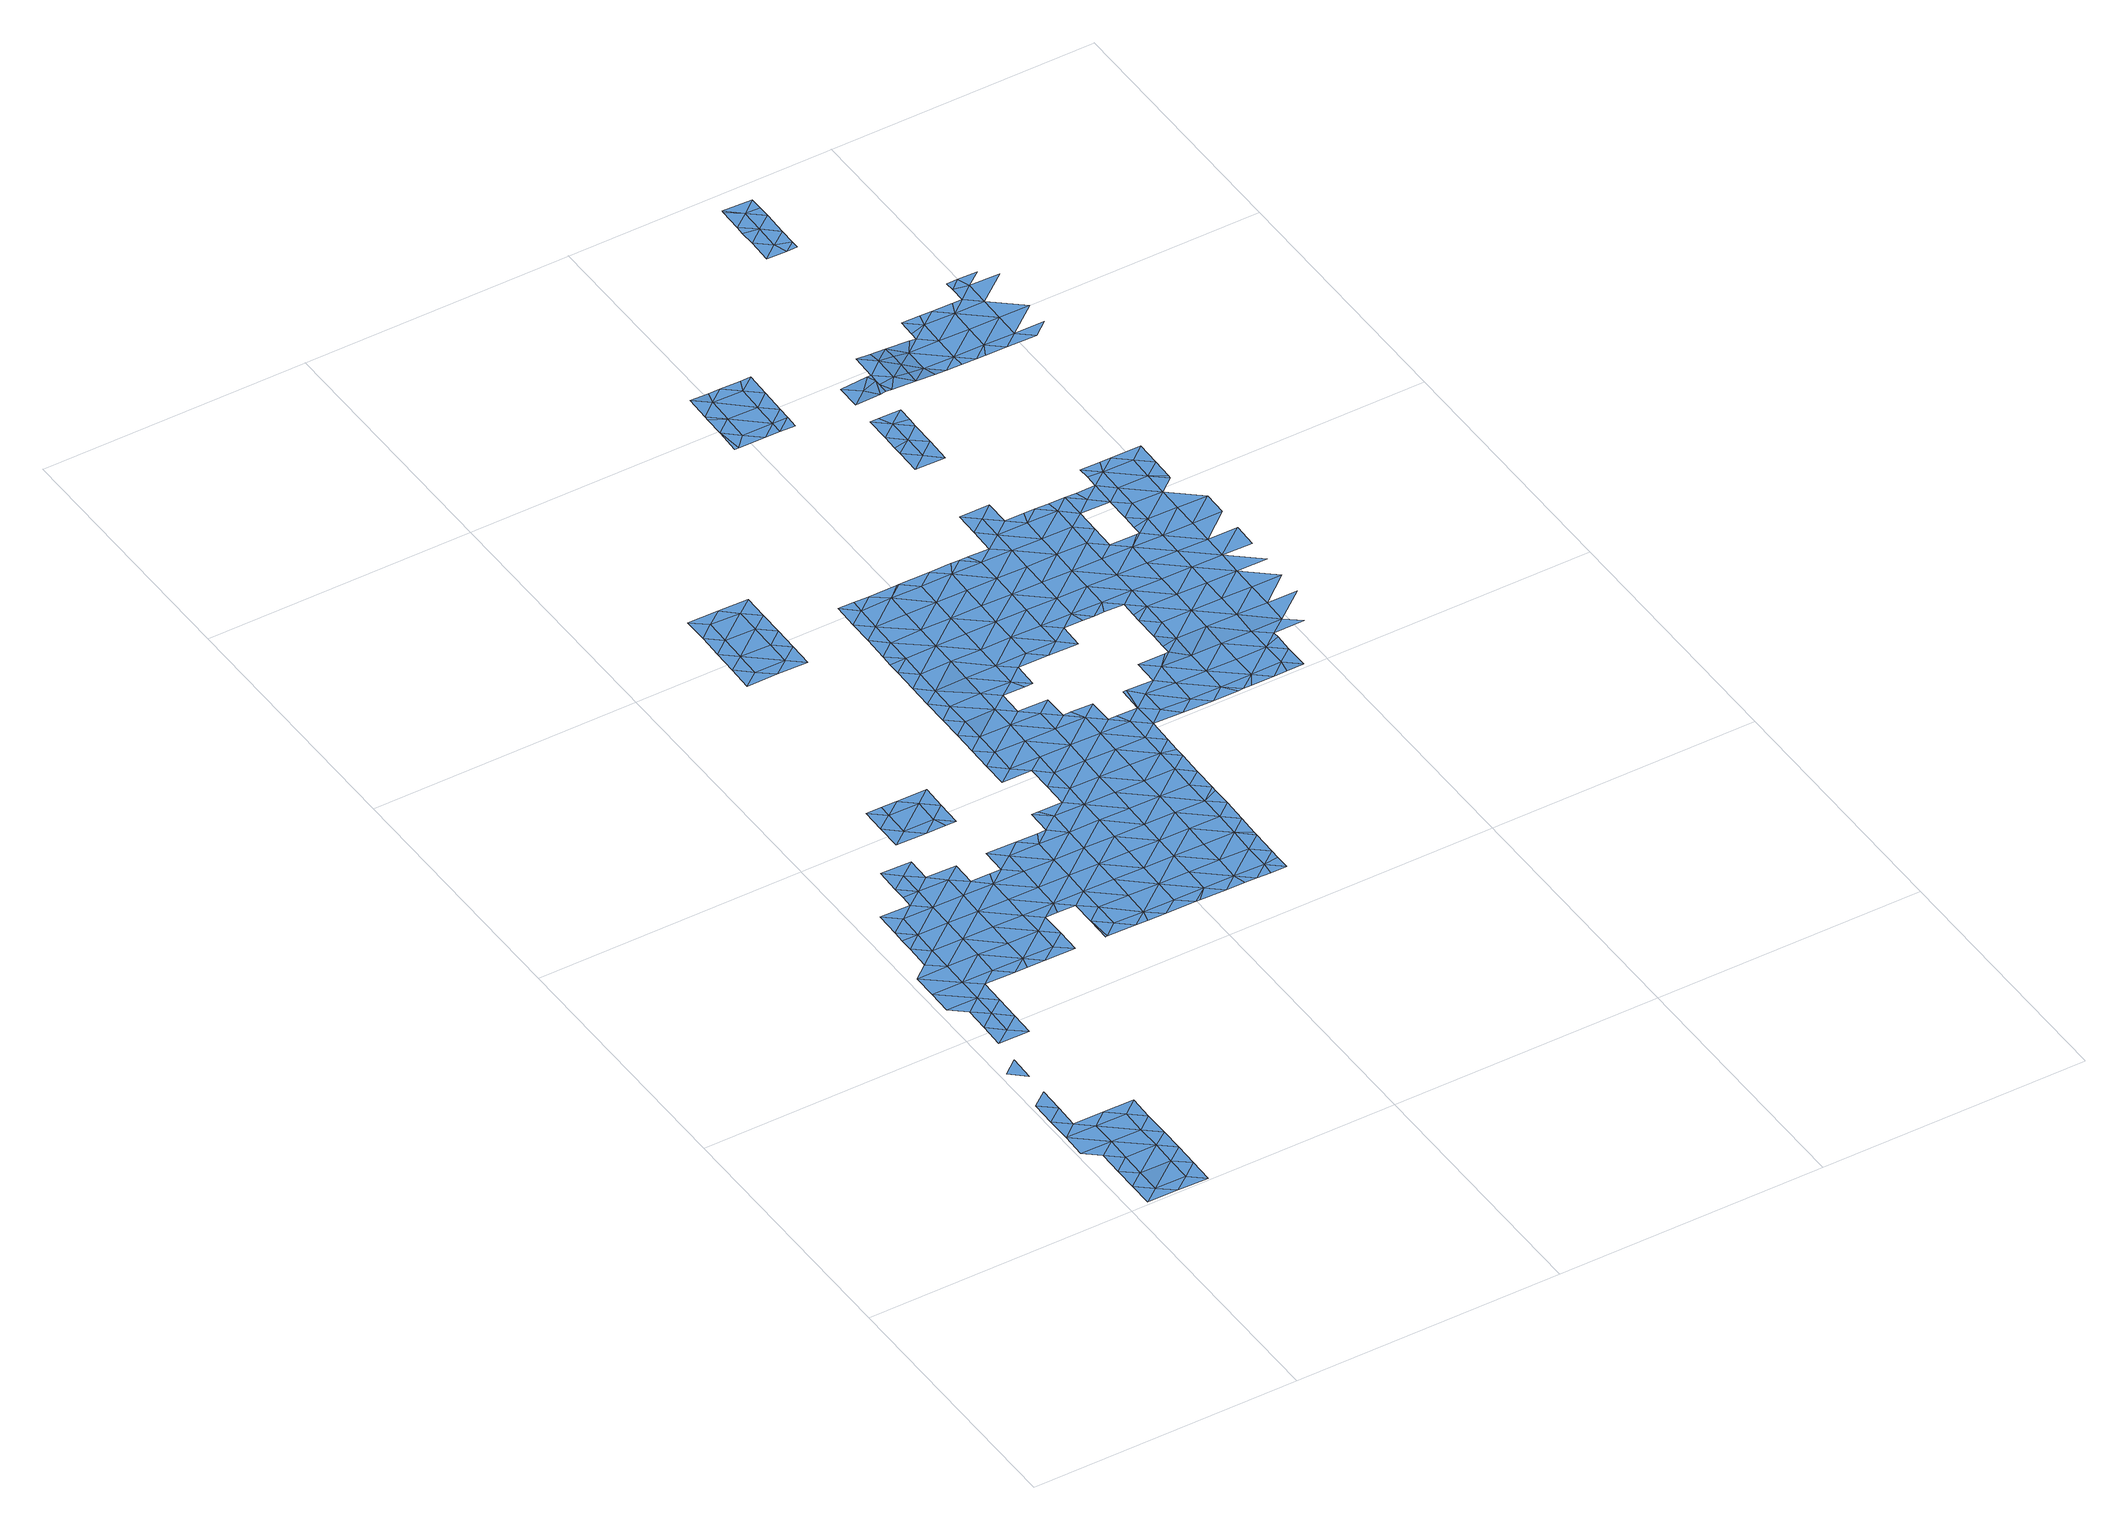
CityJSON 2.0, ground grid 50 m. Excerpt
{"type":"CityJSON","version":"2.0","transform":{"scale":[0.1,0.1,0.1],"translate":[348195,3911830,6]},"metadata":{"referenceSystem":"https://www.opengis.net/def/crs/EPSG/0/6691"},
"CityObjects":{
"waterbody1":{"type":"WaterBody","attributes":{"name":"7","class":"1140","function":"1","WaterBodyRiverFloodingRiskAttribute.description":"4","WaterBodyRiverFloodingRiskAttribute.rankOrg":"1","WaterBodyRiverFloodingRiskAttribute.adminType":"2","WaterBodyRiverFloodingRiskAttribute.scale":"L2"},"geometry":[{"type":"MultiSurface","lod":"1","boundaries":[[[0,1,2]],[[3,0,2]],[[4,0,3]],[[2,1,5]],[[6,7,8]],[[9,4,3]],[[10,4,9]],[[6,10,7]],[[11,8,12]],[[7,10,9]],[[2,5,13]],[[14,8,7]],[[15,11,16]],[[12,8,14]],[[3,2,17]],[[11,12,16]],[[3,18,9]],[[17,2,13]],[[5,19,13]],[[15,16,20]],[[18,3,17]],[[7,9,18]],[[21,12,14]],[[14,7,22]],[[17,13,23]],[[13,19,23]],[[24,25,26]],[[27,21,14]],[[7,18,22]],[[17,28,18]],[[27,14,22]],[[17,23,28]],[[29,22,18]],[[28,29,18]],[[30,27,22]],[[29,30,22]],[[31,21,27]],[[32,33,34]],[[31,27,30]],[[35,36,37]],[[38,32,34]],[[39,32,38]],[[34,33,40]],[[37,39,35]],[[38,35,39]],[[36,41,42]],[[35,41,36]],[[43,38,34]],[[43,34,40]],[[44,45,42]],[[41,44,42]],[[43,46,38]],[[35,38,46]],[[47,41,35]],[[46,47,35]],[[44,48,45]],[[49,45,48]],[[50,51,49]],[[47,52,41]],[[41,53,44]],[[51,50,54]],[[50,49,48]],[[52,53,41]],[[50,55,54]],[[44,56,48]],[[57,52,47]],[[58,54,55]],[[53,56,44]],[[55,59,58]],[[50,48,60]],[[50,61,55]],[[62,53,52]],[[60,48,56]],[[62,52,57]],[[63,56,53]],[[55,61,59]],[[50,60,61]],[[62,63,53]],[[57,64,62]],[[63,65,56]],[[66,59,67]],[[64,68,62]],[[59,61,67]],[[69,66,67]],[[69,70,71]],[[60,56,72]],[[60,73,61]],[[70,69,67]],[[72,56,65]],[[61,74,67]],[[70,75,71]],[[76,65,63]],[[62,68,77]],[[60,72,73]],[[70,67,78]],[[63,62,76]],[[76,62,77]],[[74,61,73]],[[75,70,78]],[[78,67,74]],[[76,79,65]],[[77,68,80]],[[72,65,79]],[[72,81,73]],[[82,76,77]],[[73,83,74]],[[84,81,72]],[[84,72,79]],[[77,80,82]],[[85,79,76]],[[82,85,76]],[[78,74,86]],[[83,86,74]],[[73,81,83]],[[85,87,79]],[[88,83,81]],[[84,79,87]],[[84,89,81]],[[85,90,87]],[[81,91,88]],[[84,87,89]],[[92,93,94]],[[89,95,81]],[[81,95,91]],[[96,92,94]],[[87,90,97]],[[98,97,92]],[[97,99,87]],[[96,98,92]],[[100,89,87]],[[95,101,91]],[[91,101,102]],[[96,94,103]],[[99,100,87]],[[98,99,97]],[[89,104,95]],[[101,105,102]],[[100,104,89]],[[96,106,98]],[[95,104,101]],[[96,103,106]],[[107,106,103]],[[98,108,99]],[[106,108,98]],[[104,109,101]],[[101,109,105]],[[108,110,99]],[[99,111,100]],[[112,106,107]],[[100,113,104]],[[114,105,109]],[[111,113,100]],[[99,110,111]],[[115,109,104]],[[106,116,108]],[[117,116,106]],[[116,110,108]],[[106,112,117]],[[114,109,118]],[[115,118,109]],[[119,117,112]],[[115,104,113]],[[116,120,110]],[[111,110,120]],[[115,121,118]],[[118,121,122]],[[119,123,117]],[[117,123,116]],[[122,121,124]],[[111,120,125]],[[113,111,126]],[[113,127,115]],[[128,123,119]],[[126,111,125]],[[126,127,113]],[[129,120,116]],[[130,121,115]],[[124,121,131]],[[132,125,120]],[[133,134,135]],[[116,123,136]],[[123,128,137]],[[129,116,136]],[[129,132,120]],[[115,127,130]],[[131,121,130]],[[135,138,133]],[[139,134,133]],[[140,134,139]],[[126,125,132]],[[123,141,136]],[[141,123,137]],[[139,142,140]],[[131,143,144]],[[140,142,145]],[[143,131,130]],[[127,126,146]],[[136,147,129]],[[146,126,132]],[[142,148,145]],[[149,133,138]],[[133,150,139]],[[138,144,151]],[[137,152,141]],[[144,143,151]],[[153,145,148]],[[130,127,154]],[[154,127,146]],[[136,141,147]],[[147,155,129]],[[156,157,153]],[[158,142,139]],[[156,153,148]],[[152,159,141]],[[138,151,149]],[[150,158,139]],[[160,146,132]],[[133,149,150]],[[132,129,161]],[[162,163,157]],[[164,148,142]],[[130,154,165]],[[156,162,157]],[[143,130,166]],[[161,129,155]],[[166,130,165]],[[158,164,142]],[[167,154,146]],[[168,141,159]],[[169,170,163]],[[148,164,156]],[[162,169,163]],[[151,143,171]],[[167,165,154]],[[171,143,166]],[[172,168,159]],[[132,161,160]],[[147,141,173]],[[174,175,170]],[[149,176,150]],[[169,174,170]],[[149,151,176]],[[174,177,175]],[[167,146,160]],[[141,168,173]],[[176,151,171]],[[162,156,178]],[[165,179,166]],[[155,147,180]],[[150,181,158]],[[174,182,177]],[[176,181,150]],[[172,183,168]],[[156,164,178]],[[178,184,162]],[[162,185,169]],[[180,147,173]],[[161,155,180]],[[158,186,164]],[[187,177,182]],[[161,188,160]],[[179,165,167]],[[183,189,168]],[[182,190,187]],[[168,191,173]],[[189,191,168]],[[187,190,192]],[[193,178,164]],[[186,193,164]],[[160,194,167]],[[195,166,179]],[[185,162,184]],[[196,176,171]],[[161,180,188]],[[197,180,173]],[[186,158,198]],[[171,166,199]],[[191,197,173]],[[174,200,182]],[[158,181,198]],[[190,201,192]],[[192,201,202]],[[174,169,200]],[[199,166,195]],[[199,196,171]],[[194,160,188]],[[200,169,185]],[[194,203,167]],[[167,204,179]],[[176,205,181]],[[182,206,190]],[[180,207,188]],[[208,180,197]],[[181,209,198]],[[202,201,210]],[[196,205,176]],[[184,178,211]],[[180,208,207]],[[178,193,211]],[[179,212,195]],[[213,194,188]],[[184,214,185]],[[186,198,215]],[[182,200,206]],[[206,216,190]],[[204,167,203]],[[217,210,201]],[[213,188,207]],[[181,205,209]],[[215,198,209]],[[216,218,190]],[[193,219,211]],[[214,184,211]],[[214,220,185]],[[194,221,203]],[[218,217,201]],[[222,221,194]],[[201,190,218]],[[222,194,213]],[[199,195,212]],[[223,196,199]],[[179,204,212]],[[209,205,224]],[[200,185,220]],[[212,223,199]],[[225,204,203]],[[221,225,203]],[[211,219,226]],[[200,227,206]],[[228,227,200]],[[229,211,226]],[[205,196,230]],[[231,224,205]],[[214,211,229]],[[228,200,220]],[[223,232,196]],[[233,212,204]],[[225,233,204]],[[206,234,216]],[[227,234,206]],[[230,196,232]],[[205,230,231]],[[235,223,212]],[[216,234,218]],[[236,214,229]],[[214,237,220]],[[238,212,233]],[[217,218,239]],[[236,237,214]],[[235,212,238]],[[230,232,240]],[[241,232,223]],[[235,241,223]],[[220,242,228]],[[239,218,243]],[[237,242,220]],[[218,244,243]],[[228,242,227]],[[241,245,232]],[[218,234,244]],[[240,232,245]],[[236,229,246]],[[242,247,227]],[[227,248,234]],[[244,249,243]],[[250,237,236]],[[247,248,227]],[[245,241,251]],[[234,252,244]],[[245,253,254]],[[236,246,250]],[[248,252,234]],[[241,255,251]],[[245,256,253]],[[256,245,251]],[[252,249,244]],[[257,247,242]],[[246,258,250]],[[237,250,259]],[[242,237,260]],[[261,256,251]],[[260,237,259]],[[261,251,255]],[[253,256,262]],[[247,263,248]],[[264,259,250]],[[258,264,250]],[[257,263,247]],[[249,252,265]],[[242,260,257]],[[248,263,252]],[[266,265,252]],[[267,256,261]],[[262,256,267]],[[268,260,259]],[[269,259,264]],[[270,266,252]],[[261,255,271]],[[260,268,257]],[[270,252,263]],[[272,262,273]],[[262,267,273]],[[274,267,261]],[[268,259,269]],[[270,275,266]],[[264,276,269]],[[277,263,257]],[[261,271,274]],[[267,278,273]],[[279,269,276]],[[272,273,280]],[[281,257,268]],[[282,274,271]],[[278,267,274]],[[275,270,283]],[[279,284,269]],[[285,268,269]],[[257,281,277]],[[280,273,286]],[[270,263,287]],[[282,288,274]],[[270,287,283]],[[289,284,279]],[[286,273,290]],[[273,278,290]],[[263,277,287]],[[286,291,292]],[[285,269,284]],[[274,293,278]],[[294,277,281]],[[292,291,295]],[[283,296,297]],[[281,268,298]],[[286,290,291]],[[296,283,287]],[[289,299,284]],[[274,288,293]],[[300,293,288]],[[301,302,295]],[[298,294,281]],[[294,287,277]],[[268,285,298]],[[293,303,278]],[[278,304,290]],[[296,305,297]],[[297,305,306]],[[295,291,301]],[[303,304,278]],[[302,307,308]],[[299,309,284]],[[310,291,290]],[[284,309,285]],[[287,311,296]],[[308,307,299]],[[300,312,293]],[[294,311,287]],[[302,301,307]],[[305,313,306]],[[304,310,290]],[[296,314,305]],[[315,301,291]],[[285,316,298]],[[309,316,285]],[[299,307,309]],[[310,315,291]],[[312,317,293]],[[314,313,305]],[[296,318,314]],[[301,315,307]],[[316,319,298]],[[298,320,294]],[[296,311,318]],[[319,320,298]],[[303,321,304]],[[322,317,312]],[[307,323,309]],[[303,293,321]],[[315,323,307]],[[294,324,311]],[[321,293,317]],[[314,318,325]],[[320,324,294]],[[304,326,310]],[[311,327,318]],[[322,328,317]],[[329,315,310]],[[316,309,330]],[[330,309,323]],[[304,321,326]],[[325,318,331]],[[332,317,328]],[[319,333,320]],[[321,317,332]],[[329,310,326]],[[334,323,315]],[[311,324,327]],[[335,326,321]],[[316,330,336]],[[331,318,327]],[[319,316,337]],[[338,324,320]],[[333,338,320]],[[339,334,315]],[[321,332,340]],[[319,337,333]],[[327,341,331]],[[316,336,337]],[[321,340,335]],[[315,329,339]],[[323,342,330]],[[343,327,324]],[[344,329,326]],[[338,343,324]],[[335,344,326]],[[342,336,330]],[[345,341,327]],[[346,333,337]],[[323,334,342]],[[345,327,343]],[[336,347,337]],[[347,336,342]],[[335,348,344]],[[329,344,349]],[[339,329,350]],[[343,351,345]],[[346,337,352]],[[350,353,339]],[[354,351,343]],[[337,355,352]],[[329,349,350]],[[334,353,342]],[[355,337,347]],[[334,339,353]],[[345,351,356]],[[357,347,342]],[[358,359,352]],[[358,360,359]],[[352,355,358]],[[356,351,361]],[[357,342,353]],[[347,362,355]],[[358,363,360]],[[349,344,364]],[[360,363,354]],[[357,362,347]],[[351,354,361]],[[365,353,350]],[[366,358,355]],[[350,349,365]],[[362,367,355]],[[361,354,368]],[[369,357,353]],[[354,363,368]],[[367,366,355]],[[361,370,371]],[[358,372,363]],[[370,361,368]],[[373,374,375]],[[376,371,370]],[[366,372,358]],[[377,375,374]],[[372,368,363]],[[378,377,374]],[[378,379,380]],[[381,376,370]],[[382,383,357]],[[379,378,374]],[[384,367,362]],[[385,380,379]],[[368,386,370]],[[362,357,383]],[[387,374,373]],[[372,386,368]],[[388,385,379]],[[381,370,389]],[[390,379,374]],[[391,389,370]],[[390,374,387]],[[384,392,367]],[[392,372,366]],[[393,388,379]],[[391,370,386]],[[366,367,392]],[[394,390,387]],[[372,395,386]],[[396,379,390]],[[393,379,396]],[[386,395,397]],[[398,389,391]],[[399,390,394]],[[391,386,400]],[[386,397,400]],[[393,401,402]],[[398,391,400]],[[403,402,401]],[[393,396,401]],[[404,396,390]],[[405,403,401]],[[390,399,406]],[[407,406,399]],[[396,408,401]],[[404,408,396]],[[390,406,404]],[[405,401,409]],[[407,410,406]],[[409,401,408]],[[411,404,406]],[[412,409,408]],[[413,411,406]],[[406,410,413]],[[404,411,408]],[[412,408,414]],[[415,414,408]],[[410,416,413]],[[415,408,411]],[[416,417,413]],[[418,411,413]],[[414,419,420]],[[415,419,414]],[[421,420,422]],[[418,415,411]],[[422,420,419]],[[423,419,415]],[[424,422,419]]]}]},
"waterbody2":{"type":"WaterBody","attributes":{"name":"7","class":"1140","function":"1","WaterBodyRiverFloodingRiskAttribute.description":"4","WaterBodyRiverFloodingRiskAttribute.rankOrg":"1","WaterBodyRiverFloodingRiskAttribute.adminType":"2","WaterBodyRiverFloodingRiskAttribute.scale":"L2"},"geometry":[{"type":"MultiSurface","lod":"1","boundaries":[[[425,426,427]],[[428,426,425]],[[429,430,426]],[[431,432,433]],[[434,427,433]],[[429,426,428]],[[430,435,436]],[[436,426,430]],[[434,437,427]],[[426,436,427]],[[435,438,436]],[[433,432,434]],[[437,425,427]],[[431,433,438]],[[438,433,436]],[[433,427,436]]]}]},
"waterbody3":{"type":"WaterBody","attributes":{"name":"7","class":"1140","function":"1","WaterBodyRiverFloodingRiskAttribute.description":"4","WaterBodyRiverFloodingRiskAttribute.rankOrg":"1","WaterBodyRiverFloodingRiskAttribute.adminType":"2","WaterBodyRiverFloodingRiskAttribute.scale":"L2"},"geometry":[{"type":"MultiSurface","lod":"1","boundaries":[[[439,440,441]],[[442,443,444]],[[445,446,444]],[[447,444,448]],[[449,445,450]],[[451,439,443]],[[439,451,452]],[[453,452,451]],[[454,443,442]],[[443,448,444]],[[450,447,455]],[[445,447,450]],[[456,447,448]],[[444,447,445]],[[455,447,456]],[[454,453,451]],[[452,440,439]],[[454,451,443]],[[446,442,444]],[[449,446,445]],[[456,448,457]],[[441,458,439]],[[458,457,448]],[[448,443,458]],[[458,443,439]],[[457,458,441]]]}]},
"waterbody4":{"type":"WaterBody","attributes":{"name":"7","class":"1140","function":"1","WaterBodyRiverFloodingRiskAttribute.description":"4","WaterBodyRiverFloodingRiskAttribute.rankOrg":"1","WaterBodyRiverFloodingRiskAttribute.adminType":"2","WaterBodyRiverFloodingRiskAttribute.scale":"L2"},"geometry":[{"type":"MultiSurface","lod":"1","boundaries":[[[459,460,461]],[[462,463,460]],[[462,460,459]],[[464,465,466]],[[467,465,468]],[[468,459,467]],[[459,461,469]],[[459,470,467]],[[466,467,470]],[[471,466,470]],[[466,465,467]],[[471,470,472]],[[473,472,470]],[[469,473,470]],[[473,474,472]],[[475,476,473]],[[475,477,476]],[[469,475,473]],[[470,459,469]],[[473,478,474]],[[476,478,473]],[[477,475,479]],[[475,480,479]],[[469,480,475]],[[469,461,480]],[[468,462,459]]]}]},
"waterbody5":{"type":"WaterBody","attributes":{"name":"7","class":"1140","function":"1","WaterBodyRiverFloodingRiskAttribute.description":"4","WaterBodyRiverFloodingRiskAttribute.rankOrg":"1","WaterBodyRiverFloodingRiskAttribute.adminType":"2","WaterBodyRiverFloodingRiskAttribute.scale":"L2"},"geometry":[{"type":"MultiSurface","lod":"1","boundaries":[[[481,482,483]],[[484,485,486]],[[481,487,482]],[[488,482,487]],[[489,488,490]],[[489,490,486]],[[491,486,490]],[[486,491,492]],[[493,486,492]],[[486,493,484]],[[489,486,485]],[[482,489,483]],[[489,485,494]],[[489,494,483]],[[488,489,482]]]}]},
"waterbody6":{"type":"WaterBody","attributes":{"name":"7","class":"1140","function":"1","WaterBodyRiverFloodingRiskAttribute.description":"4","WaterBodyRiverFloodingRiskAttribute.rankOrg":"1","WaterBodyRiverFloodingRiskAttribute.adminType":"2","WaterBodyRiverFloodingRiskAttribute.scale":"L2"},"geometry":[{"type":"MultiSurface","lod":"1","boundaries":[[[495,496,497]],[[498,497,496]],[[499,495,497]],[[499,497,500]],[[499,500,501]],[[500,497,498]],[[500,498,502]]]}]},
"waterbody7":{"type":"WaterBody","attributes":{"name":"7","class":"1140","function":"1","WaterBodyRiverFloodingRiskAttribute.description":"4","WaterBodyRiverFloodingRiskAttribute.rankOrg":"2","WaterBodyRiverFloodingRiskAttribute.adminType":"2","WaterBodyRiverFloodingRiskAttribute.scale":"L2"},"geometry":[{"type":"MultiSurface","lod":"1","boundaries":[[[380,503,378]],[[378,503,504]],[[505,503,506]],[[378,504,377]],[[375,377,504]],[[385,503,380]],[[504,507,375]],[[506,503,385]],[[501,503,505]],[[501,504,503]],[[502,507,508]],[[501,508,504]],[[508,507,504]]]}]},
"waterbody8":{"type":"WaterBody","attributes":{"name":"7","class":"1140","function":"1","WaterBodyRiverFloodingRiskAttribute.description":"4","WaterBodyRiverFloodingRiskAttribute.rankOrg":"1","WaterBodyRiverFloodingRiskAttribute.adminType":"2","WaterBodyRiverFloodingRiskAttribute.scale":"L2"},"geometry":[{"type":"MultiSurface","lod":"1","boundaries":[[[509,510,511]],[[510,509,512]],[[510,513,514]],[[514,513,515]],[[515,516,517]],[[514,515,517]],[[517,518,519]],[[517,516,518]],[[520,512,509]],[[521,522,514]],[[514,522,523]],[[524,517,519]],[[524,521,517]],[[521,514,517]],[[523,510,514]],[[510,512,513]],[[510,523,511]]]}]}
},
"vertices":[
[33,49,3],[33,3,4],[61,25,4],[62,72,2],[34,95,2],[89,2,4],[7,165,2],[64,164,2],[8,211,2],[63,118,2],[35,141,2],[8,257,2],[36,234,2],[118,24,4],[64,210,2],[9,304,2],[37,280,2],[119,71,3],[120,117,3],[146,1,4],[38,326,2],[93,233,2],[120,163,2],[147,47,4],[40,419,2],[11,396,2],[39,372,2],[121,209,2],[148,93,3],[149,139,2],[149,186,2],[150,232,2],[41,511,4],[40,465,4],[69,487,4],[71,580,4],[15,627,3],[14,581,3],[70,534,4],[42,557,4],[97,464,4],[71,626,4],[15,673,3],[98,510,4],[72,672,4],[44,696,3],[99,556,4],[100,603,4],[73,719,3],[45,742,3],[74,765,3],[45,766,3],[128,625,4],[129,671,4],[46,788,3],[75,811,3],[130,718,3],[156,602,4],[47,835,3],[103,834,3],[131,764,3],[131,810,3],[185,624,4],[186,670,3],[179,601,4],[187,717,3],[104,857,3],[132,856,3],[213,601,4],[104,880,3],[133,902,3],[105,926,3],[187,763,3],[188,809,3],[189,855,3],[162,925,3],[243,669,4],[242,623,4],[161,879,3],[243,716,3],[270,600,4],[245,808,3],[271,646,4],[217,832,3],[244,762,3],[271,692,3],[218,878,3],[300,715,3],[253,831,4],[301,761,4],[294,692,4],[274,831,4],[328,645,4],[327,599,4],[330,599,4],[302,807,4],[356,621,4],[328,691,4],[356,668,4],[357,714,4],[358,760,4],[303,853,4],[275,877,4],[384,598,4],[359,806,4],[331,876,4],[412,620,3],[406,597,4],[413,667,4],[359,852,4],[414,713,4],[415,759,4],[440,597,4],[415,805,4],[371,875,4],[416,851,4],[470,666,3],[469,619,4],[388,875,4],[497,596,4],[471,712,4],[417,898,4],[389,921,4],[526,618,4],[401,921,4],[471,758,4],[472,804,4],[473,851,4],[504,596,4],[527,711,4],[474,897,4],[446,920,4],[528,757,4],[419,1036,4],[391,1060,4],[391,1014,4],[527,665,4],[554,595,4],[447,1013,4],[420,1083,4],[392,1106,4],[583,618,4],[421,1129,4],[475,943,4],[447,967,4],[393,1152,3],[529,803,4],[584,664,4],[422,1175,2],[476,1035,4],[477,1082,4],[475,989,4],[589,594,4],[394,1199,2],[530,850,4],[584,710,4],[422,1221,2],[394,1245,2],[478,1128,4],[611,594,4],[586,802,4],[585,756,4],[423,1267,1],[395,1291,2],[478,1174,4],[531,896,4],[531,942,4],[587,849,4],[640,617,3],[424,1314,2],[396,1337,2],[532,988,4],[637,593,3],[640,663,3],[425,1360,2],[396,1360,2],[533,1034,4],[397,1383,2],[479,1220,4],[587,895,4],[641,709,4],[534,1081,4],[426,1406,2],[668,593,3],[480,1266,4],[481,1313,4],[506,1150,4],[398,1430,2],[642,755,4],[668,620,3],[426,1452,2],[668,639,3],[398,1476,2],[507,1197,4],[643,801,4],[588,941,4],[590,1033,4],[669,685,3],[535,1127,4],[589,987,4],[482,1359,4],[427,1498,3],[399,1522,3],[643,848,4],[644,894,4],[591,1080,4],[482,1405,4],[670,732,4],[669,693,3],[563,1103,4],[428,1522,3],[536,1219,4],[645,940,4],[671,778,4],[537,1265,4],[563,1149,4],[483,1451,4],[456,1521,3],[484,1498,4],[549,1196,4],[538,1312,4],[671,824,4],[671,814,4],[646,986,4],[578,1103,4],[672,870,4],[564,1196,4],[539,1404,4],[538,1358,4],[565,1242,5],[619,1056,4],[619,1102,4],[647,1033,4],[673,916,4],[540,1450,4],[674,963,4],[594,1265,5],[594,1311,5],[673,934,4],[509,1520,4],[636,1056,4],[675,1009,4],[595,1357,5],[513,1520,4],[541,1497,4],[675,1055,4],[622,1241,5],[596,1403,5],[597,1449,5],[570,1519,5],[650,1264,5],[703,1032,4],[598,1496,5],[682,1101,4],[676,1101,4],[731,1008,3],[704,1078,4],[653,1402,5],[678,1240,5],[651,1310,5],[652,1356,5],[760,1031,2],[733,1100,3],[654,1448,5],[679,1286,5],[611,1519,5],[626,1518,5],[761,1077,2],[709,1355,5],[708,1309,5],[654,1495,5],[788,1007,2],[734,1147,3],[762,1123,3],[817,1030,2],[643,1518,5],[715,1286,5],[710,1447,5],[818,1076,2],[736,1285,5],[783,1146,4],[710,1401,5],[835,1006,3],[683,1517,5],[765,1308,5],[766,1354,5],[791,1146,4],[711,1494,5],[845,1006,3],[755,1285,5],[819,1122,2],[819,1168,5],[791,1163,4],[874,1029,3],[767,1447,5],[791,1192,5],[712,1540,5],[684,1564,5],[766,1400,5],[793,1284,5],[860,1006,3],[820,1214,5],[792,1238,5],[875,1075,2],[875,1121,2],[713,1586,5],[685,1610,5],[821,1261,5],[792,1253,5],[822,1307,5],[876,1167,5],[768,1493,5],[902,1005,4],[741,1609,5],[741,1563,5],[877,1214,5],[822,1353,5],[931,1028,5],[769,1539,5],[823,1399,5],[824,1446,5],[931,1074,4],[927,1005,4],[878,1260,5],[825,1492,5],[777,1562,5],[932,1120,3],[826,1538,5],[959,1004,5],[933,1166,5],[878,1306,5],[798,1562,5],[959,1050,4],[852,1422,5],[934,1259,5],[960,1097,4],[879,1352,5],[880,1398,5],[853,1468,5],[934,1213,5],[960,1084,4],[824,1561,5],[935,1305,5],[854,1514,5],[989,1119,4],[854,1561,5],[903,1421,5],[936,1351,5],[1017,1096,5],[990,1165,5],[990,1212,5],[882,1537,5],[909,1421,5],[991,1258,5],[910,1513,5],[937,1397,5],[875,1560,5],[992,1304,5],[938,1444,5],[909,1438,5],[910,1467,5],[911,1560,5],[993,1350,5],[938,1490,5],[1047,1164,5],[1047,1211,5],[994,1443,5],[994,1396,5],[939,1536,5],[1048,1257,5],[940,1582,5],[912,1584,5],[995,1489,5],[840,1931,6],[833,1954,5],[804,1931,8],[912,1606,5],[804,1954,9],[805,1978,9],[833,2000,5],[805,2001,9],[948,1605,5],[1049,1303,5],[1050,1349,5],[1050,1396,5],[805,2024,9],[996,1535,5],[861,1930,5],[849,2023,6],[969,1605,5],[889,1953,5],[997,1581,5],[1051,1442,5],[862,2023,5],[890,1930,5],[1024,1512,5],[890,1999,5],[1024,1517,5],[1026,1604,5],[917,1929,5],[1025,1558,5],[891,2045,5],[862,2037,5],[863,2069,5],[947,1998,5],[897,2068,5],[946,1952,5],[934,1929,5],[948,2044,5],[920,2068,5],[974,1928,5],[1004,1997,5],[958,2067,5],[1003,1951,5],[977,2067,5],[1005,2044,5],[1031,1927,5],[1060,1950,5],[1061,1996,5],[1005,2090,5],[977,2096,5],[977,2113,5],[997,2113,5],[1062,2089,5],[1034,2112,5],
[219,970,5],[248,993,5],[191,994,5],[256,970,5],[276,969,5],[277,1016,5],[192,1063,5],[164,1064,5],[192,1040,5],[163,1018,5],[278,1062,5],[249,1039,5],[163,971,5],[221,1063,5],
[256,1455,6],[284,1432,6],[285,1478,5],[172,1526,6],[200,1502,6],[201,1549,6],[201,1595,6],[173,1572,6],[258,1594,5],[257,1548,5],[173,1618,6],[230,1617,6],[199,1456,6],[227,1433,6],[170,1433,6],[171,1480,6],[287,1616,5],[286,1570,5],[286,1524,5],[257,1501,5],
[549,1959,13],[577,1958,14],[577,1981,14],[549,1936,13],[577,1935,13],[463,1937,13],[470,1937,13],[464,1983,14],[492,1960,13],[520,1936,13],[549,2005,14],[493,2006,14],[464,2020,15],[464,2029,15],[493,2052,16],[465,2076,16],[550,2051,15],[522,2075,15],[559,2074,15],[499,2075,15],[579,2074,15],[578,2028,15],
[687,1748,5],[716,1771,5],[688,1795,5],[689,1887,5],[689,1841,5],[717,1863,5],[744,1747,5],[745,1794,5],[717,1817,5],[745,1840,5],[746,1858,5],[746,1886,5],[705,1887,5],[688,1811,5],
[691,1979,7],[690,1933,7],[719,1956,7],[736,1932,10],[741,1979,11],[747,1963,11],[748,1978,11],[747,1932,11],
[777,2001,12],[776,1955,12],[749,2025,12],[775,2024,11],[759,1932,10],[747,1952,11],
[790,2301,23],[782,2325,23],[753,2302,23],[810,2316,23],[811,2347,23],[783,2371,23],[812,2393,23],[812,2415,23],[784,2417,23],[812,2440,22],[756,2441,23],[810,2301,23],[755,2394,23],[754,2377,23],[754,2348,23],[755,2437,23]
]}
